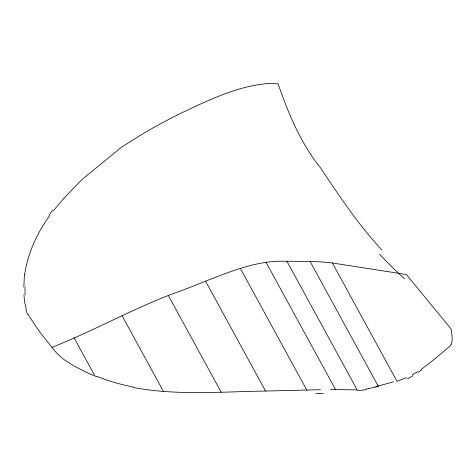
<?xml version="1.0" encoding="UTF-8"?>
<svg xmlns="http://www.w3.org/2000/svg" width="476" height="476" viewBox="0 0 476 476"><rect width="100%" height="100%" fill="white"/><g stroke="black" fill="none" stroke-linecap="round" stroke-linejoin="round"><path stroke-width="0.71" d="M23.842 287.177L24.282 277.794A54.234 49.242 -68.2 0 1 24.568 274.646M24.633 274.652C27.87 253.178 36.95 233.038 49.772 215.592M451.052 344.588L451.801 342.494A29.696 16.969 44.3 0 0 452.123 340.417L452.027 335.616L451.034 328.886L406.361 274.521L332.349 262.972L397.038 381.365L406.552 377.575M53.276 210.832L63.713 198.528L79.974 181.576A134.613 130.995 -49.5 0 1 83.508 178.268L121.85 146.9L143.526 133.417A275.265 135.309 -33 0 1 179.916 113.746C200.771 103.762 221.84 93.659 244.253 87.667A199.777 115.341 -38.3 0 1 255.755 85.121L266.721 83.514L278.103 83.818C288.331 113.603 300.654 143.074 320.497 167.844C339.483 196.326 358.595 224.934 381.948 250.096M421.468 369.239L433.82 359.761L450.147 345.915A19.879 11.269 45.8 0 0 451.046 344.588M417.381 371.875L412.329 374.725M332.319 262.984A122.219 30.458 -8.7 0 0 310.156 261.497L286.903 261.217A225.457 157.895 -36.7 0 0 282.708 261.229C255.707 260.913 230.289 271.647 205.537 281.173A235.56 57.977 -19.3 0 1 168.325 295.441C128.794 311.054 91.457 331.683 51.938 347.397L39.181 331.201L30.404 318.152M366.258 388.993L378.444 386.542L310.126 261.508M357.125 389.814L286.903 261.217M133.679 387.529C177.173 395.729 221.655 391.677 265.566 391.046L320.419 389.713M356.536 389.832L330.606 389.547M97.288 376.938L94.932 375.992L74.089 337.847M93.808 375.534L93.736 375.505A214.587 208.678 -72.4 0 1 85.68 371.964L74.44 366.222L65.807 360.844A61.362 59.643 -74.4 0 1 55.555 351.812L51.938 347.397M30.25 317.891L29.417 316.439M29.048 315.784L28.417 314.618M266.019 262.288L335.568 389.588M240.374 268.488L306.83 390.112M205.537 281.173L265.566 391.046M168.32 295.435L221.197 392.206M122.136 315.838L163.411 391.385M26.37 309.62L24.728 302.444L23.925 294.965M133.774 387.131A210.017 201.241 -31 0 1 97.443 376.593M366.544 389.606A110.45 80.212 40.2 0 1 357.428 390.522M315.778 393.723A90.999 10.591 -2.9 0 1 323.418 393.515M404.54 278.704A330.915 238.274 71.6 0 1 379.562 254.142M412.96 375.659A283.755 177.959 54.7 0 1 407.426 378.932M421.837 369.632A223.012 135.321 42.3 0 1 417.827 372.369M393.497 381.77A101.882 11.489 -8.8 0 1 375.629 386.554M49.07 215.104A125.801 119.916 -53.7 0 1 52.598 210.309M28.03 314.892A31.327 28.013 -62 0 1 25.835 309.864M25.103 294.775A87.685 73.602 -74.5 0 1 25.073 287.105"/></g></svg>
